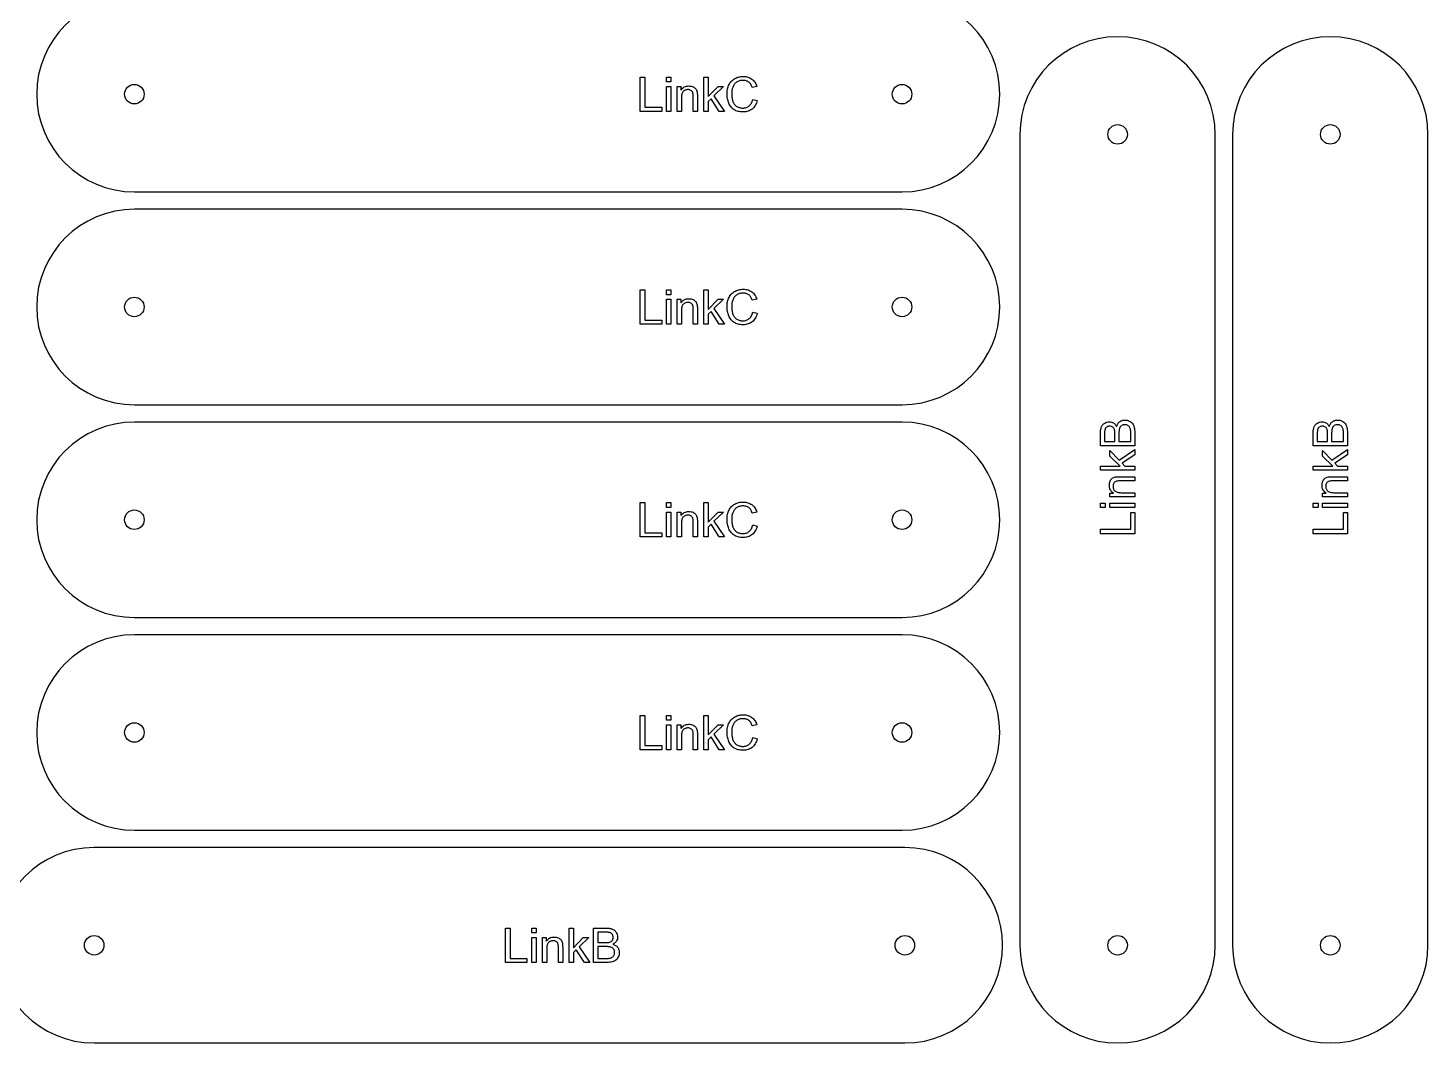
# Model space of a CAD drawing. Header units: millimetres. Extents: x 19 to 1150, y 19 to 1150.
# Drawn here: x 505 to 1150, y 19 to 487 of the extents above; entities that cross this region are included whole.
import ezdxf

# ---------------------------------------------------------------- set-up
doc = ezdxf.new("R2010")
doc.units = ezdxf.units.MM
doc.layers.add('cut', color=5, linetype='Continuous', true_color=0x0000ff)
doc.layers.add('line engraving', color=1, linetype='Continuous', true_color=0xff0000)

msp = doc.modelspace()

# ---------------------------------------------------------------- linework, layer by layer
at = {"layer": 'cut', "color": 5, "true_color": 0x0000ff}
for points in [[(907.7, 411, 1), (907.7, 501), (554, 501, 1), (554, 411)], [(1052, 437.5, 1), (962, 437.5), (962, 64, 1), (1052, 64)], [(1150, 437.5, 1), (1060, 437.5), (1060, 64, 1), (1150, 64)], [(907.7, 313, 1), (907.7, 403), (554, 403, 1), (554, 313)], [(907.7, 215, 1), (907.7, 305), (554, 305, 1), (554, 215)], [(907.7, 117, 1), (907.7, 207), (554, 207, 1), (554, 117)], [(909, 19, 1), (909, 109), (535.5, 109, 1), (535.5, 19)]]:
    msp.add_lwpolyline(points, format="xyb", close=True, dxfattribs=at)
for centre in [(554, 456), (907.7, 456), (1007, 437.5), (1105, 437.5), (554, 358), (907.7, 358), (554, 260), (907.7, 260), (554, 162), (907.7, 162), (535.5, 64), (909, 64), (1007, 64), (1105, 64)]:
    msp.add_circle(centre, 4.5, dxfattribs=at)
at = {"layer": 'line engraving', "color": 1, "true_color": 0xff0000}
for points in [[(787.08, 448.1), (787.08, 463.9), (789.17, 463.9), (789.17, 449.97), (796.95, 449.97), (796.95, 448.1), (787.08, 448.1)], [(799.2, 461.67), (799.2, 463.9), (801.14, 463.9), (801.14, 461.67), (799.2, 461.67)], [(799.2, 448.1), (799.2, 459.55), (801.14, 459.55), (801.14, 448.1), (799.2, 448.1)], [(804.09, 448.1), (804.09, 459.55), (805.84, 459.55), (805.84, 457.92), (806.17, 458.36), (806.54, 458.74), (806.94, 459.07), (807.38, 459.33), (807.85, 459.54), (808.36, 459.69), (808.9, 459.77), (809.48, 459.8), (809.99, 459.78), (810.47, 459.71), (810.94, 459.59), (811.38, 459.43), (811.79, 459.23), (812.14, 459), (812.44, 458.74), (812.68, 458.46), (812.88, 458.14), (813.05, 457.8), (813.18, 457.42), (813.28, 457.02), (813.31, 456.88), (813.33, 456.7), (813.35, 456.51), (813.36, 456.28), (813.38, 456.03), (813.39, 455.76), (813.39, 455.46), (813.39, 455.14), (813.39, 448.1), (811.45, 448.1), (811.45, 455.06), (811.44, 455.62), (811.4, 456.1), (811.32, 456.5), (811.23, 456.84), (811.09, 457.11), (810.91, 457.36), (810.69, 457.58), (810.42, 457.77), (810.12, 457.93), (809.8, 458.04), (809.45, 458.1), (809.07, 458.12), (808.77, 458.11), (808.47, 458.07), (808.19, 458.01), (807.92, 457.93), (807.65, 457.82), (807.4, 457.68), (807.16, 457.52), (806.93, 457.34), (806.72, 457.12), (806.54, 456.85), (806.38, 456.55), (806.26, 456.2), (806.16, 455.8), (806.09, 455.36), (806.05, 454.88), (806.03, 454.35), (806.03, 448.1), (804.09, 448.1)], [(816.38, 448.1), (816.38, 463.9), (818.32, 463.9), (818.32, 454.89), (822.91, 459.55), (825.42, 459.55), (821.04, 455.3), (825.86, 448.1), (823.47, 448.1), (819.68, 453.95), (818.32, 452.64), (818.32, 448.1), (816.38, 448.1)], [(838.92, 453.64), (841.01, 453.11), (840.83, 452.49), (840.62, 451.9), (840.37, 451.35), (840.09, 450.84), (839.78, 450.37), (839.43, 449.94), (839.05, 449.54), (838.64, 449.18), (838.21, 448.87), (837.74, 448.59), (837.26, 448.36), (836.75, 448.17), (836.21, 448.02), (835.66, 447.92), (835.07, 447.85), (834.47, 447.83), (833.85, 447.85), (833.25, 447.9), (832.69, 447.98), (832.15, 448.09), (831.65, 448.24), (831.17, 448.42), (830.73, 448.63), (830.31, 448.87), (829.93, 449.15), (829.56, 449.45), (829.22, 449.78), (828.91, 450.14), (828.61, 450.54), (828.34, 450.96), (828.1, 451.41), (827.88, 451.88), (827.68, 452.38), (827.51, 452.89), (827.37, 453.4), (827.25, 453.93), (827.16, 454.46), (827.1, 455.01), (827.06, 455.56), (827.04, 456.12), (827.06, 456.73), (827.1, 457.31), (827.18, 457.88), (827.28, 458.43), (827.41, 458.96), (827.57, 459.47), (827.77, 459.95), (827.99, 460.42), (828.24, 460.87), (828.51, 461.29), (828.81, 461.68), (829.13, 462.04), (829.48, 462.37), (829.85, 462.68), (830.25, 462.96), (830.67, 463.21), (831.11, 463.44), (831.56, 463.63), (832.02, 463.8), (832.5, 463.93), (832.98, 464.03), (833.48, 464.11), (833.98, 464.15), (834.5, 464.17), (835.08, 464.15), (835.64, 464.09), (836.17, 464), (836.68, 463.87), (837.17, 463.7), (837.63, 463.49), (838.07, 463.24), (838.49, 462.96), (838.88, 462.64), (839.23, 462.3), (839.56, 461.92), (839.86, 461.51), (840.13, 461.07), (840.36, 460.6), (840.57, 460.1), (840.74, 459.57), (838.68, 459.08), (838.54, 459.5), (838.38, 459.89), (838.2, 460.24), (838.01, 460.57), (837.8, 460.87), (837.58, 461.14), (837.34, 461.38), (837.09, 461.59), (836.82, 461.78), (836.53, 461.94), (836.23, 462.07), (835.91, 462.18), (835.57, 462.27), (835.22, 462.33), (834.85, 462.37), (834.46, 462.38), (834.01, 462.37), (833.58, 462.32), (833.18, 462.26), (832.79, 462.16), (832.42, 462.04), (832.06, 461.89), (831.73, 461.71), (831.41, 461.51), (831.12, 461.28), (830.85, 461.03), (830.6, 460.77), (830.37, 460.48), (830.17, 460.18), (829.99, 459.86), (829.83, 459.52), (829.7, 459.16), (829.48, 458.42), (829.32, 457.67), (829.23, 456.9), (829.2, 456.13), (829.21, 455.63), (829.24, 455.15), (829.28, 454.69), (829.35, 454.24), (829.43, 453.81), (829.53, 453.39), (829.65, 452.99), (829.79, 452.61), (829.94, 452.25), (830.12, 451.91), (830.32, 451.59), (830.54, 451.3), (830.78, 451.03), (831.03, 450.78), (831.31, 450.56), (831.61, 450.36), (831.93, 450.19), (832.25, 450.04), (832.57, 449.91), (832.9, 449.81), (833.24, 449.73), (833.59, 449.67), (833.94, 449.63), (834.3, 449.62), (834.73, 449.64), (835.14, 449.68), (835.54, 449.76), (835.92, 449.87), (836.28, 450.02), (836.63, 450.19), (836.96, 450.4), (837.27, 450.63), (837.56, 450.9), (837.83, 451.2), (838.07, 451.53), (838.29, 451.89), (838.49, 452.28), (838.65, 452.7), (838.8, 453.16), (838.92, 453.64)], [(787.08, 350.1), (787.08, 365.9), (789.17, 365.9), (789.17, 351.97), (796.95, 351.97), (796.95, 350.1), (787.08, 350.1)], [(799.2, 363.67), (799.2, 365.9), (801.14, 365.9), (801.14, 363.67), (799.2, 363.67)], [(799.2, 350.1), (799.2, 361.55), (801.14, 361.55), (801.14, 350.1), (799.2, 350.1)], [(804.09, 350.1), (804.09, 361.55), (805.84, 361.55), (805.84, 359.92), (806.17, 360.36), (806.54, 360.74), (806.94, 361.07), (807.38, 361.33), (807.85, 361.54), (808.36, 361.69), (808.9, 361.77), (809.48, 361.8), (809.99, 361.78), (810.47, 361.71), (810.94, 361.59), (811.38, 361.43), (811.79, 361.23), (812.14, 361), (812.44, 360.74), (812.68, 360.46), (812.88, 360.14), (813.05, 359.8), (813.18, 359.42), (813.28, 359.02), (813.31, 358.88), (813.33, 358.7), (813.35, 358.51), (813.36, 358.28), (813.38, 358.03), (813.39, 357.76), (813.39, 357.46), (813.39, 357.14), (813.39, 350.1), (811.45, 350.1), (811.45, 357.06), (811.44, 357.62), (811.4, 358.1), (811.32, 358.5), (811.23, 358.84), (811.09, 359.11), (810.91, 359.36), (810.69, 359.58), (810.42, 359.77), (810.12, 359.93), (809.8, 360.04), (809.45, 360.1), (809.07, 360.12), (808.77, 360.11), (808.47, 360.07), (808.19, 360.01), (807.92, 359.93), (807.65, 359.82), (807.4, 359.68), (807.16, 359.52), (806.93, 359.34), (806.72, 359.12), (806.54, 358.85), (806.38, 358.55), (806.26, 358.2), (806.16, 357.8), (806.09, 357.36), (806.05, 356.88), (806.03, 356.35), (806.03, 350.1), (804.09, 350.1)], [(816.38, 350.1), (816.38, 365.9), (818.32, 365.9), (818.32, 356.89), (822.91, 361.55), (825.42, 361.55), (821.04, 357.3), (825.86, 350.1), (823.47, 350.1), (819.68, 355.95), (818.32, 354.64), (818.32, 350.1), (816.38, 350.1)], [(838.92, 355.64), (841.01, 355.11), (840.83, 354.49), (840.62, 353.9), (840.37, 353.35), (840.09, 352.84), (839.78, 352.37), (839.43, 351.94), (839.05, 351.54), (838.64, 351.18), (838.21, 350.87), (837.74, 350.59), (837.26, 350.36), (836.75, 350.17), (836.21, 350.02), (835.66, 349.92), (835.07, 349.85), (834.47, 349.83), (833.85, 349.85), (833.25, 349.9), (832.69, 349.98), (832.15, 350.09), (831.65, 350.24), (831.17, 350.42), (830.73, 350.63), (830.31, 350.87), (829.93, 351.15), (829.56, 351.45), (829.22, 351.78), (828.91, 352.14), (828.61, 352.54), (828.34, 352.96), (828.1, 353.41), (827.88, 353.88), (827.68, 354.38), (827.51, 354.89), (827.37, 355.4), (827.25, 355.93), (827.16, 356.46), (827.1, 357.01), (827.06, 357.56), (827.04, 358.12), (827.06, 358.73), (827.1, 359.31), (827.18, 359.88), (827.28, 360.43), (827.41, 360.96), (827.57, 361.47), (827.77, 361.95), (827.99, 362.42), (828.24, 362.87), (828.51, 363.29), (828.81, 363.68), (829.13, 364.04), (829.48, 364.37), (829.85, 364.68), (830.25, 364.96), (830.67, 365.21), (831.11, 365.44), (831.56, 365.63), (832.02, 365.8), (832.5, 365.93), (832.98, 366.03), (833.48, 366.11), (833.98, 366.15), (834.5, 366.17), (835.08, 366.15), (835.64, 366.09), (836.17, 366), (836.68, 365.87), (837.17, 365.7), (837.63, 365.49), (838.07, 365.24), (838.49, 364.96), (838.88, 364.64), (839.23, 364.3), (839.56, 363.92), (839.86, 363.51), (840.13, 363.07), (840.36, 362.6), (840.57, 362.1), (840.74, 361.57), (838.68, 361.08), (838.54, 361.5), (838.38, 361.89), (838.2, 362.24), (838.01, 362.57), (837.8, 362.87), (837.58, 363.14), (837.34, 363.38), (837.09, 363.59), (836.82, 363.78), (836.53, 363.94), (836.23, 364.07), (835.91, 364.18), (835.57, 364.27), (835.22, 364.33), (834.85, 364.37), (834.46, 364.38), (834.01, 364.37), (833.58, 364.32), (833.18, 364.26), (832.79, 364.16), (832.42, 364.04), (832.06, 363.89), (831.73, 363.71), (831.41, 363.51), (831.12, 363.28), (830.85, 363.03), (830.6, 362.77), (830.37, 362.48), (830.17, 362.18), (829.99, 361.86), (829.83, 361.52), (829.7, 361.16), (829.48, 360.42), (829.32, 359.67), (829.23, 358.9), (829.2, 358.13), (829.21, 357.63), (829.24, 357.15), (829.28, 356.69), (829.35, 356.24), (829.43, 355.81), (829.53, 355.39), (829.65, 354.99), (829.79, 354.61), (829.94, 354.25), (830.12, 353.91), (830.32, 353.59), (830.54, 353.3), (830.78, 353.03), (831.03, 352.78), (831.31, 352.56), (831.61, 352.36), (831.93, 352.19), (832.25, 352.04), (832.57, 351.91), (832.9, 351.81), (833.24, 351.73), (833.59, 351.67), (833.94, 351.63), (834.3, 351.62), (834.73, 351.64), (835.14, 351.68), (835.54, 351.76), (835.92, 351.87), (836.28, 352.02), (836.63, 352.19), (836.96, 352.4), (837.27, 352.63), (837.56, 352.9), (837.83, 353.2), (838.07, 353.53), (838.29, 353.89), (838.49, 354.28), (838.65, 354.7), (838.8, 355.16), (838.92, 355.64)], [(1014.9, 294), (999.1, 294), (999.1, 299.92), (999.11, 300.36), (999.13, 300.78), (999.17, 301.18), (999.22, 301.55), (999.29, 301.91), (999.37, 302.24), (999.47, 302.54), (999.58, 302.83), (999.71, 303.09), (999.85, 303.34), (1000.01, 303.58), (1000.19, 303.8), (1000.38, 304.01), (1000.59, 304.2), (1000.82, 304.38), (1001.06, 304.54), (1001.56, 304.81), (1002.08, 305), (1002.6, 305.12), (1003.14, 305.16), (1003.64, 305.13), (1004.13, 305.02), (1004.6, 304.85), (1005.05, 304.61), (1005.27, 304.46), (1005.48, 304.3), (1005.67, 304.12), (1005.86, 303.92), (1006.03, 303.7), (1006.2, 303.47), (1006.35, 303.22), (1006.49, 302.95), (1006.61, 303.3), (1006.74, 303.63), (1006.89, 303.93), (1007.06, 304.22), (1007.25, 304.48), (1007.46, 304.73), (1007.68, 304.95), (1007.93, 305.15), (1008.19, 305.33), (1008.46, 305.49), (1008.74, 305.62), (1009.03, 305.73), (1009.34, 305.82), (1009.65, 305.88), (1009.98, 305.91), (1010.32, 305.92), (1010.86, 305.9), (1011.39, 305.81), (1011.9, 305.66), (1012.38, 305.46), (1012.83, 305.21), (1013.23, 304.93), (1013.57, 304.63), (1013.85, 304.3), (1014.1, 303.93), (1014.31, 303.52), (1014.49, 303.07), (1014.63, 302.57), (1014.75, 302.02), (1014.83, 301.41), (1014.88, 300.74), (1014.9, 300.02), (1014.9, 294)], [(1013.03, 296.09), (1013.03, 300.02), (1013.03, 300.49), (1013.02, 300.88), (1012.99, 301.2), (1012.96, 301.44), (1012.88, 301.79), (1012.79, 302.1), (1012.67, 302.39), (1012.53, 302.65), (1012.36, 302.88), (1012.16, 303.09), (1011.92, 303.28), (1011.65, 303.45), (1011.35, 303.58), (1011.03, 303.68), (1010.68, 303.74), (1010.32, 303.76), (1009.89, 303.73), (1009.49, 303.65), (1009.12, 303.5), (1008.78, 303.31), (1008.48, 303.06), (1008.23, 302.77), (1008.02, 302.43), (1007.87, 302.05), (1007.81, 301.84), (1007.75, 301.61), (1007.71, 301.35), (1007.67, 301.07), (1007.64, 300.77), (1007.62, 300.45), (1007.61, 300.11), (1007.6, 299.74), (1007.6, 296.09), (1013.03, 296.09)], [(1112.9, 294), (1097.1, 294), (1097.1, 299.92), (1097.11, 300.36), (1097.13, 300.78), (1097.17, 301.18), (1097.22, 301.55), (1097.29, 301.91), (1097.37, 302.24), (1097.47, 302.54), (1097.58, 302.83), (1097.71, 303.09), (1097.85, 303.34), (1098.01, 303.58), (1098.19, 303.8), (1098.38, 304.01), (1098.59, 304.2), (1098.82, 304.38), (1099.06, 304.54), (1099.56, 304.81), (1100.08, 305), (1100.6, 305.12), (1101.14, 305.16), (1101.64, 305.13), (1102.13, 305.02), (1102.6, 304.85), (1103.05, 304.61), (1103.27, 304.46), (1103.48, 304.3), (1103.67, 304.12), (1103.86, 303.92), (1104.03, 303.7), (1104.2, 303.47), (1104.35, 303.22), (1104.49, 302.95), (1104.61, 303.3), (1104.74, 303.63), (1104.89, 303.93), (1105.06, 304.22), (1105.25, 304.48), (1105.46, 304.73), (1105.68, 304.95), (1105.93, 305.15), (1106.19, 305.33), (1106.46, 305.49), (1106.74, 305.62), (1107.03, 305.73), (1107.34, 305.82), (1107.65, 305.88), (1107.98, 305.91), (1108.32, 305.92), (1108.86, 305.9), (1109.39, 305.81), (1109.9, 305.66), (1110.38, 305.46), (1110.83, 305.21), (1111.23, 304.93), (1111.57, 304.63), (1111.85, 304.3), (1112.1, 303.93), (1112.31, 303.52), (1112.49, 303.07), (1112.63, 302.57), (1112.75, 302.02), (1112.83, 301.41), (1112.88, 300.74), (1112.9, 300.02), (1112.9, 294)], [(1111.03, 296.09), (1111.03, 300.02), (1111.03, 300.49), (1111.02, 300.88), (1110.99, 301.2), (1110.96, 301.44), (1110.88, 301.79), (1110.79, 302.1), (1110.67, 302.39), (1110.53, 302.65), (1110.36, 302.88), (1110.16, 303.09), (1109.92, 303.28), (1109.65, 303.45), (1109.35, 303.58), (1109.03, 303.68), (1108.68, 303.74), (1108.32, 303.76), (1107.89, 303.73), (1107.49, 303.65), (1107.12, 303.5), (1106.78, 303.31), (1106.48, 303.06), (1106.23, 302.77), (1106.02, 302.43), (1105.87, 302.05), (1105.81, 301.84), (1105.75, 301.61), (1105.71, 301.35), (1105.67, 301.07), (1105.64, 300.77), (1105.62, 300.45), (1105.61, 300.11), (1105.6, 299.74), (1105.6, 296.09), (1111.03, 296.09)], [(1005.74, 296.09), (1005.74, 299.5), (1005.74, 299.84), (1005.73, 300.15), (1005.71, 300.43), (1005.69, 300.7), (1005.67, 300.93), (1005.64, 301.15), (1005.6, 301.33), (1005.56, 301.5), (1005.42, 301.87), (1005.24, 302.2), (1005.02, 302.47), (1004.77, 302.7), (1004.48, 302.87), (1004.15, 303), (1003.79, 303.08), (1003.39, 303.1), (1003.01, 303.08), (1002.65, 303.01), (1002.32, 302.89), (1002.01, 302.72), (1001.73, 302.52), (1001.5, 302.27), (1001.32, 301.98), (1001.19, 301.65), (1001.13, 301.46), (1001.09, 301.23), (1001.05, 300.98), (1001.02, 300.7), (1001, 300.38), (1000.98, 300.03), (1000.97, 299.65), (1000.97, 299.24), (1000.97, 296.09), (1005.74, 296.09)], [(1103.74, 296.09), (1103.74, 299.5), (1103.74, 299.84), (1103.73, 300.15), (1103.71, 300.43), (1103.69, 300.7), (1103.67, 300.93), (1103.64, 301.15), (1103.6, 301.33), (1103.56, 301.5), (1103.42, 301.87), (1103.24, 302.2), (1103.02, 302.47), (1102.77, 302.7), (1102.48, 302.87), (1102.15, 303), (1101.79, 303.08), (1101.39, 303.1), (1101.01, 303.08), (1100.65, 303.01), (1100.32, 302.89), (1100.01, 302.72), (1099.73, 302.52), (1099.5, 302.27), (1099.32, 301.98), (1099.19, 301.65), (1099.13, 301.46), (1099.09, 301.23), (1099.05, 300.98), (1099.02, 300.7), (1099, 300.38), (1098.98, 300.03), (1098.97, 299.65), (1098.97, 299.24), (1098.97, 296.09), (1103.74, 296.09)], [(1014.9, 282.81), (999.1, 282.81), (999.1, 284.75), (1008.11, 284.75), (1003.45, 289.34), (1003.45, 291.85), (1007.7, 287.48), (1014.9, 292.29), (1014.9, 289.9), (1009.05, 286.12), (1010.36, 284.75), (1014.9, 284.75), (1014.9, 282.81)], [(1112.9, 282.81), (1097.1, 282.81), (1097.1, 284.75), (1106.11, 284.75), (1101.45, 289.34), (1101.45, 291.85), (1105.7, 287.48), (1112.9, 292.29), (1112.9, 289.9), (1107.05, 286.12), (1108.36, 284.75), (1112.9, 284.75), (1112.9, 282.81)], [(1014.9, 270.53), (1003.45, 270.53), (1003.45, 272.27), (1005.08, 272.27), (1004.64, 272.61), (1004.26, 272.97), (1003.93, 273.38), (1003.67, 273.81), (1003.46, 274.29), (1003.31, 274.79), (1003.23, 275.34), (1003.2, 275.92), (1003.22, 276.42), (1003.29, 276.91), (1003.41, 277.37), (1003.57, 277.82), (1003.77, 278.22), (1004, 278.58), (1004.26, 278.87), (1004.54, 279.12), (1004.86, 279.31), (1005.2, 279.48), (1005.58, 279.62), (1005.98, 279.72), (1006.12, 279.74), (1006.3, 279.77), (1006.49, 279.78), (1006.72, 279.8), (1006.97, 279.81), (1007.24, 279.82), (1007.54, 279.82), (1007.86, 279.83), (1014.9, 279.83), (1014.9, 277.89), (1007.94, 277.89), (1007.38, 277.87), (1006.9, 277.83), (1006.5, 277.76), (1006.16, 277.66), (1005.89, 277.53), (1005.64, 277.35), (1005.42, 277.12), (1005.23, 276.86), (1005.07, 276.56), (1004.96, 276.23), (1004.9, 275.88), (1004.88, 275.51), (1004.89, 275.2), (1004.93, 274.91), (1004.99, 274.62), (1005.07, 274.35), (1005.18, 274.09), (1005.32, 273.84), (1005.48, 273.6), (1005.66, 273.37), (1005.88, 273.16), (1006.15, 272.97), (1006.45, 272.82), (1006.8, 272.69), (1007.2, 272.59), (1007.64, 272.52), (1008.12, 272.48), (1008.65, 272.47), (1014.9, 272.47), (1014.9, 270.53)], [(1112.9, 270.53), (1101.45, 270.53), (1101.45, 272.27), (1103.08, 272.27), (1102.64, 272.61), (1102.26, 272.97), (1101.93, 273.38), (1101.67, 273.81), (1101.46, 274.29), (1101.31, 274.79), (1101.23, 275.34), (1101.2, 275.92), (1101.22, 276.42), (1101.29, 276.91), (1101.41, 277.37), (1101.57, 277.82), (1101.77, 278.22), (1102, 278.58), (1102.26, 278.87), (1102.54, 279.12), (1102.86, 279.31), (1103.2, 279.48), (1103.58, 279.62), (1103.98, 279.72), (1104.12, 279.74), (1104.3, 279.77), (1104.49, 279.78), (1104.72, 279.8), (1104.97, 279.81), (1105.24, 279.82), (1105.54, 279.82), (1105.86, 279.83), (1112.9, 279.83), (1112.9, 277.89), (1105.94, 277.89), (1105.38, 277.87), (1104.9, 277.83), (1104.5, 277.76), (1104.16, 277.66), (1103.89, 277.53), (1103.64, 277.35), (1103.42, 277.12), (1103.23, 276.86), (1103.07, 276.56), (1102.96, 276.23), (1102.9, 275.88), (1102.88, 275.51), (1102.89, 275.2), (1102.93, 274.91), (1102.99, 274.62), (1103.07, 274.35), (1103.18, 274.09), (1103.32, 273.84), (1103.48, 273.6), (1103.66, 273.37), (1103.88, 273.16), (1104.15, 272.97), (1104.45, 272.82), (1104.8, 272.69), (1105.2, 272.59), (1105.64, 272.52), (1106.12, 272.48), (1106.65, 272.47), (1112.9, 272.47), (1112.9, 270.53)], [(787.08, 252.1), (787.08, 267.9), (789.17, 267.9), (789.17, 253.97), (796.95, 253.97), (796.95, 252.1), (787.08, 252.1)], [(799.2, 265.67), (799.2, 267.9), (801.14, 267.9), (801.14, 265.67), (799.2, 265.67)], [(816.38, 252.1), (816.38, 267.9), (818.32, 267.9), (818.32, 258.89), (822.91, 263.55), (825.42, 263.55), (821.04, 259.3), (825.86, 252.1), (823.47, 252.1), (819.68, 257.95), (818.32, 256.64), (818.32, 252.1), (816.38, 252.1)], [(838.92, 257.64), (841.01, 257.11), (840.83, 256.49), (840.62, 255.9), (840.37, 255.35), (840.09, 254.84), (839.78, 254.37), (839.43, 253.94), (839.05, 253.54), (838.64, 253.18), (838.21, 252.87), (837.74, 252.59), (837.26, 252.36), (836.75, 252.17), (836.21, 252.02), (835.66, 251.92), (835.07, 251.85), (834.47, 251.83), (833.85, 251.85), (833.25, 251.9), (832.69, 251.98), (832.15, 252.09), (831.65, 252.24), (831.17, 252.42), (830.73, 252.63), (830.31, 252.87), (829.93, 253.15), (829.56, 253.45), (829.22, 253.78), (828.91, 254.14), (828.61, 254.54), (828.34, 254.96), (828.1, 255.41), (827.88, 255.88), (827.68, 256.38), (827.51, 256.89), (827.37, 257.4), (827.25, 257.93), (827.16, 258.46), (827.1, 259.01), (827.06, 259.56), (827.04, 260.12), (827.06, 260.73), (827.1, 261.31), (827.18, 261.88), (827.28, 262.43), (827.41, 262.96), (827.57, 263.47), (827.77, 263.95), (827.99, 264.42), (828.24, 264.87), (828.51, 265.29), (828.81, 265.68), (829.13, 266.04), (829.48, 266.37), (829.85, 266.68), (830.25, 266.96), (830.67, 267.21), (831.11, 267.44), (831.56, 267.63), (832.02, 267.8), (832.5, 267.93), (832.98, 268.03), (833.48, 268.11), (833.98, 268.15), (834.5, 268.17), (835.08, 268.15), (835.64, 268.09), (836.17, 268), (836.68, 267.87), (837.17, 267.7), (837.63, 267.49), (838.07, 267.24), (838.49, 266.96), (838.88, 266.64), (839.23, 266.3), (839.56, 265.92), (839.86, 265.51), (840.13, 265.07), (840.36, 264.6), (840.57, 264.1), (840.74, 263.57), (838.68, 263.08), (838.54, 263.5), (838.38, 263.89), (838.2, 264.24), (838.01, 264.57), (837.8, 264.87), (837.58, 265.14), (837.34, 265.38), (837.09, 265.59), (836.82, 265.78), (836.53, 265.94), (836.23, 266.07), (835.91, 266.18), (835.57, 266.27), (835.22, 266.33), (834.85, 266.37), (834.46, 266.38), (834.01, 266.37), (833.58, 266.32), (833.18, 266.26), (832.79, 266.16), (832.42, 266.04), (832.06, 265.89), (831.73, 265.71), (831.41, 265.51), (831.12, 265.28), (830.85, 265.03), (830.6, 264.77), (830.37, 264.48), (830.17, 264.18), (829.99, 263.86), (829.83, 263.52), (829.7, 263.16), (829.48, 262.42), (829.32, 261.67), (829.23, 260.9), (829.2, 260.13), (829.21, 259.63), (829.24, 259.15), (829.28, 258.69), (829.35, 258.24), (829.43, 257.81), (829.53, 257.39), (829.65, 256.99), (829.79, 256.61), (829.94, 256.25), (830.12, 255.91), (830.32, 255.59), (830.54, 255.3), (830.78, 255.03), (831.03, 254.78), (831.31, 254.56), (831.61, 254.36), (831.93, 254.19), (832.25, 254.04), (832.57, 253.91), (832.9, 253.81), (833.24, 253.73), (833.59, 253.67), (833.94, 253.63), (834.3, 253.62), (834.73, 253.64), (835.14, 253.68), (835.54, 253.76), (835.92, 253.87), (836.28, 254.02), (836.63, 254.19), (836.96, 254.4), (837.27, 254.63), (837.56, 254.9), (837.83, 255.2), (838.07, 255.53), (838.29, 255.89), (838.49, 256.28), (838.65, 256.7), (838.8, 257.16), (838.92, 257.64)], [(1001.33, 265.64), (999.1, 265.64), (999.1, 267.57), (1001.33, 267.57), (1001.33, 265.64)], [(1014.9, 265.64), (1003.45, 265.64), (1003.45, 267.57), (1014.9, 267.57), (1014.9, 265.64)], [(1099.33, 265.64), (1097.1, 265.64), (1097.1, 267.57), (1099.33, 267.57), (1099.33, 265.64)], [(1112.9, 265.64), (1101.45, 265.64), (1101.45, 267.57), (1112.9, 267.57), (1112.9, 265.64)], [(799.2, 252.1), (799.2, 263.55), (801.14, 263.55), (801.14, 252.1), (799.2, 252.1)], [(804.09, 252.1), (804.09, 263.55), (805.84, 263.55), (805.84, 261.92), (806.17, 262.36), (806.54, 262.74), (806.94, 263.07), (807.38, 263.33), (807.85, 263.54), (808.36, 263.69), (808.9, 263.77), (809.48, 263.8), (809.99, 263.78), (810.47, 263.71), (810.94, 263.59), (811.38, 263.43), (811.79, 263.23), (812.14, 263), (812.44, 262.74), (812.68, 262.46), (812.88, 262.14), (813.05, 261.8), (813.18, 261.42), (813.28, 261.02), (813.31, 260.88), (813.33, 260.7), (813.35, 260.51), (813.36, 260.28), (813.38, 260.03), (813.39, 259.76), (813.39, 259.46), (813.39, 259.14), (813.39, 252.1), (811.45, 252.1), (811.45, 259.06), (811.44, 259.62), (811.4, 260.1), (811.32, 260.5), (811.23, 260.84), (811.09, 261.11), (810.91, 261.36), (810.69, 261.58), (810.42, 261.77), (810.12, 261.93), (809.8, 262.04), (809.45, 262.1), (809.07, 262.12), (808.77, 262.11), (808.47, 262.07), (808.19, 262.01), (807.92, 261.93), (807.65, 261.82), (807.4, 261.68), (807.16, 261.52), (806.93, 261.34), (806.72, 261.12), (806.54, 260.85), (806.38, 260.55), (806.26, 260.2), (806.16, 259.8), (806.09, 259.36), (806.05, 258.88), (806.03, 258.35), (806.03, 252.1), (804.09, 252.1)], [(1014.9, 253.51), (999.1, 253.51), (999.1, 255.6), (1013.03, 255.6), (1013.03, 263.38), (1014.9, 263.38), (1014.9, 253.51)], [(1112.9, 253.51), (1097.1, 253.51), (1097.1, 255.6), (1111.03, 255.6), (1111.03, 263.38), (1112.9, 263.38), (1112.9, 253.51)], [(787.08, 154.1), (787.08, 169.9), (789.17, 169.9), (789.17, 155.97), (796.95, 155.97), (796.95, 154.1), (787.08, 154.1)], [(799.2, 167.67), (799.2, 169.9), (801.14, 169.9), (801.14, 167.67), (799.2, 167.67)], [(816.38, 154.1), (816.38, 169.9), (818.32, 169.9), (818.32, 160.89), (822.91, 165.55), (825.42, 165.55), (821.04, 161.3), (825.86, 154.1), (823.47, 154.1), (819.68, 159.95), (818.32, 158.64), (818.32, 154.1), (816.38, 154.1)], [(838.92, 159.64), (841.01, 159.11), (840.83, 158.49), (840.62, 157.9), (840.37, 157.35), (840.09, 156.84), (839.78, 156.37), (839.43, 155.94), (839.05, 155.54), (838.64, 155.18), (838.21, 154.87), (837.74, 154.59), (837.26, 154.36), (836.75, 154.17), (836.21, 154.02), (835.66, 153.92), (835.07, 153.85), (834.47, 153.83), (833.85, 153.85), (833.25, 153.9), (832.69, 153.98), (832.15, 154.09), (831.65, 154.24), (831.17, 154.42), (830.73, 154.63), (830.31, 154.87), (829.93, 155.15), (829.56, 155.45), (829.22, 155.78), (828.91, 156.14), (828.61, 156.54), (828.34, 156.96), (828.1, 157.41), (827.88, 157.88), (827.68, 158.38), (827.51, 158.89), (827.37, 159.4), (827.25, 159.93), (827.16, 160.46), (827.1, 161.01), (827.06, 161.56), (827.04, 162.12), (827.06, 162.73), (827.1, 163.31), (827.18, 163.88), (827.28, 164.43), (827.41, 164.96), (827.57, 165.47), (827.77, 165.95), (827.99, 166.42), (828.24, 166.87), (828.51, 167.29), (828.81, 167.68), (829.13, 168.04), (829.48, 168.37), (829.85, 168.68), (830.25, 168.96), (830.67, 169.21), (831.11, 169.44), (831.56, 169.63), (832.02, 169.8), (832.5, 169.93), (832.98, 170.03), (833.48, 170.11), (833.98, 170.15), (834.5, 170.17), (835.08, 170.15), (835.64, 170.09), (836.17, 170), (836.68, 169.87), (837.17, 169.7), (837.63, 169.49), (838.07, 169.24), (838.49, 168.96), (838.88, 168.64), (839.23, 168.3), (839.56, 167.92), (839.86, 167.51), (840.13, 167.07), (840.36, 166.6), (840.57, 166.1), (840.74, 165.57), (838.68, 165.08), (838.54, 165.5), (838.38, 165.89), (838.2, 166.24), (838.01, 166.57), (837.8, 166.87), (837.58, 167.14), (837.34, 167.38), (837.09, 167.59), (836.82, 167.78), (836.53, 167.94), (836.23, 168.07), (835.91, 168.18), (835.57, 168.27), (835.22, 168.33), (834.85, 168.37), (834.46, 168.38), (834.01, 168.37), (833.58, 168.32), (833.18, 168.26), (832.79, 168.16), (832.42, 168.04), (832.06, 167.89), (831.73, 167.71), (831.41, 167.51), (831.12, 167.28), (830.85, 167.03), (830.6, 166.77), (830.37, 166.48), (830.17, 166.18), (829.99, 165.86), (829.83, 165.52), (829.7, 165.16), (829.48, 164.42), (829.32, 163.67), (829.23, 162.9), (829.2, 162.13), (829.21, 161.63), (829.24, 161.15), (829.28, 160.69), (829.35, 160.24), (829.43, 159.81), (829.53, 159.39), (829.65, 158.99), (829.79, 158.61), (829.94, 158.25), (830.12, 157.91), (830.32, 157.59), (830.54, 157.3), (830.78, 157.03), (831.03, 156.78), (831.31, 156.56), (831.61, 156.36), (831.93, 156.19), (832.25, 156.04), (832.57, 155.91), (832.9, 155.81), (833.24, 155.73), (833.59, 155.67), (833.94, 155.63), (834.3, 155.62), (834.73, 155.64), (835.14, 155.68), (835.54, 155.76), (835.92, 155.87), (836.28, 156.02), (836.63, 156.19), (836.96, 156.4), (837.27, 156.63), (837.56, 156.9), (837.83, 157.2), (838.07, 157.53), (838.29, 157.89), (838.49, 158.28), (838.65, 158.7), (838.8, 159.16), (838.92, 159.64)], [(799.2, 154.1), (799.2, 165.55), (801.14, 165.55), (801.14, 154.1), (799.2, 154.1)], [(804.09, 154.1), (804.09, 165.55), (805.84, 165.55), (805.84, 163.92), (806.17, 164.36), (806.54, 164.74), (806.94, 165.07), (807.38, 165.33), (807.85, 165.54), (808.36, 165.69), (808.9, 165.77), (809.48, 165.8), (809.99, 165.78), (810.47, 165.71), (810.94, 165.59), (811.38, 165.43), (811.79, 165.23), (812.14, 165), (812.44, 164.74), (812.68, 164.46), (812.88, 164.14), (813.05, 163.8), (813.18, 163.42), (813.28, 163.02), (813.31, 162.88), (813.33, 162.7), (813.35, 162.51), (813.36, 162.28), (813.38, 162.03), (813.39, 161.76), (813.39, 161.46), (813.39, 161.14), (813.39, 154.1), (811.45, 154.1), (811.45, 161.06), (811.44, 161.62), (811.4, 162.1), (811.32, 162.5), (811.23, 162.84), (811.09, 163.11), (810.91, 163.36), (810.69, 163.58), (810.42, 163.77), (810.12, 163.93), (809.8, 164.04), (809.45, 164.1), (809.07, 164.12), (808.77, 164.11), (808.47, 164.07), (808.19, 164.01), (807.92, 163.93), (807.65, 163.82), (807.4, 163.68), (807.16, 163.52), (806.93, 163.34), (806.72, 163.12), (806.54, 162.85), (806.38, 162.55), (806.26, 162.2), (806.16, 161.8), (806.09, 161.36), (806.05, 160.88), (806.03, 160.35), (806.03, 154.1), (804.09, 154.1)], [(725.01, 56.1), (725.01, 71.9), (727.1, 71.9), (727.1, 57.97), (734.88, 57.97), (734.88, 56.1), (725.01, 56.1)], [(737.14, 69.67), (737.14, 71.9), (739.07, 71.9), (739.07, 69.67), (737.14, 69.67)], [(754.31, 56.1), (754.31, 71.9), (756.25, 71.9), (756.25, 62.89), (760.84, 67.55), (763.35, 67.55), (758.98, 63.3), (763.79, 56.1), (761.4, 56.1), (757.62, 61.95), (756.25, 60.64), (756.25, 56.1), (754.31, 56.1)], [(765.5, 56.1), (765.5, 71.9), (771.42, 71.9), (771.86, 71.89), (772.28, 71.87), (772.68, 71.83), (773.05, 71.78), (773.41, 71.71), (773.74, 71.63), (774.04, 71.53), (774.33, 71.42), (774.59, 71.29), (774.84, 71.15), (775.08, 70.99), (775.3, 70.81), (775.51, 70.62), (775.7, 70.41), (775.88, 70.18), (776.04, 69.94), (776.31, 69.44), (776.5, 68.92), (776.62, 68.4), (776.66, 67.86), (776.63, 67.36), (776.52, 66.87), (776.35, 66.4), (776.11, 65.95), (775.96, 65.73), (775.8, 65.52), (775.62, 65.33), (775.42, 65.14), (775.2, 64.97), (774.97, 64.8), (774.72, 64.65), (774.45, 64.51), (774.8, 64.39), (775.13, 64.26), (775.43, 64.11), (775.72, 63.94), (775.98, 63.75), (776.23, 63.54), (776.45, 63.32), (776.65, 63.07), (776.83, 62.81), (776.99, 62.54), (777.12, 62.26), (777.23, 61.97), (777.32, 61.66), (777.38, 61.35), (777.41, 61.02), (777.42, 60.68), (777.4, 60.14), (777.31, 59.61), (777.16, 59.1), (776.96, 58.62), (776.71, 58.17), (776.43, 57.77), (776.13, 57.43), (775.8, 57.15), (775.43, 56.9), (775.02, 56.69), (774.57, 56.51), (774.07, 56.37), (773.52, 56.25), (772.91, 56.17), (772.24, 56.12), (771.52, 56.1), (765.5, 56.1)], [(737.14, 56.1), (737.14, 67.55), (739.07, 67.55), (739.07, 56.1), (737.14, 56.1)], [(742.03, 56.1), (742.03, 67.55), (743.77, 67.55), (743.77, 65.92), (744.11, 66.36), (744.47, 66.74), (744.88, 67.07), (745.31, 67.33), (745.79, 67.54), (746.29, 67.69), (746.84, 67.77), (747.42, 67.8), (747.92, 67.78), (748.41, 67.71), (748.87, 67.59), (749.32, 67.43), (749.72, 67.23), (750.08, 67), (750.37, 66.74), (750.62, 66.46), (750.81, 66.14), (750.98, 65.8), (751.12, 65.42), (751.22, 65.02), (751.24, 64.88), (751.27, 64.7), (751.28, 64.51), (751.3, 64.28), (751.31, 64.03), (751.32, 63.76), (751.32, 63.46), (751.33, 63.14), (751.33, 56.1), (749.39, 56.1), (749.39, 63.06), (749.37, 63.62), (749.33, 64.1), (749.26, 64.5), (749.16, 64.84), (749.03, 65.11), (748.85, 65.36), (748.62, 65.58), (748.36, 65.77), (748.06, 65.93), (747.73, 66.04), (747.38, 66.1), (747.01, 66.12), (746.7, 66.11), (746.41, 66.07), (746.12, 66.01), (745.85, 65.93), (745.59, 65.82), (745.34, 65.68), (745.1, 65.52), (744.87, 65.34), (744.66, 65.12), (744.47, 64.85), (744.32, 64.55), (744.19, 64.2), (744.09, 63.8), (744.02, 63.36), (743.98, 62.88), (743.97, 62.35), (743.97, 56.1), (742.03, 56.1)], [(767.59, 65.26), (771, 65.26), (771.34, 65.26), (771.65, 65.27), (771.93, 65.29), (772.2, 65.31), (772.43, 65.33), (772.65, 65.36), (772.83, 65.4), (773, 65.44), (773.37, 65.58), (773.7, 65.76), (773.97, 65.98), (774.2, 66.23), (774.37, 66.52), (774.5, 66.85), (774.58, 67.21), (774.6, 67.61), (774.58, 67.99), (774.51, 68.35), (774.39, 68.68), (774.22, 68.99), (774.02, 69.27), (773.77, 69.5), (773.48, 69.68), (773.15, 69.81), (772.96, 69.87), (772.73, 69.91), (772.48, 69.95), (772.2, 69.98), (771.88, 70), (771.53, 70.02), (771.15, 70.03), (770.74, 70.03), (767.59, 70.03), (767.59, 65.26)], [(767.59, 57.97), (771.52, 57.97), (771.99, 57.97), (772.38, 57.98), (772.7, 58.01), (772.94, 58.04), (773.29, 58.12), (773.6, 58.21), (773.89, 58.33), (774.15, 58.47), (774.38, 58.64), (774.59, 58.84), (774.78, 59.08), (774.95, 59.35), (775.08, 59.65), (775.18, 59.97), (775.24, 60.32), (775.26, 60.68), (775.23, 61.11), (775.15, 61.51), (775, 61.88), (774.81, 62.22), (774.56, 62.52), (774.27, 62.77), (773.93, 62.98), (773.55, 63.13), (773.34, 63.19), (773.11, 63.25), (772.85, 63.29), (772.57, 63.33), (772.27, 63.36), (771.95, 63.38), (771.61, 63.39), (771.24, 63.4), (767.59, 63.4), (767.59, 57.97)]]:
    msp.add_lwpolyline(points, dxfattribs=at)

doc.saveas('drawing.dxf')
